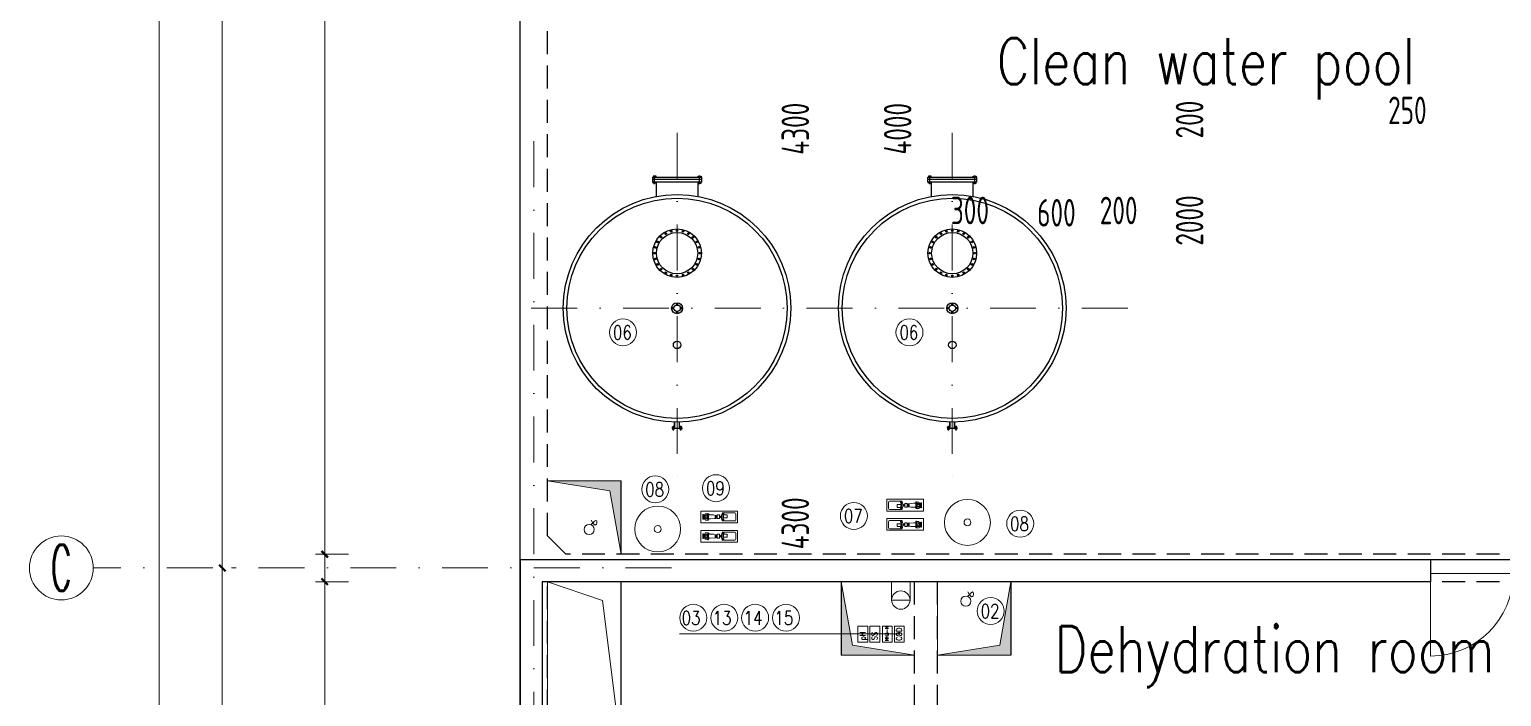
# Model space of a CAD drawing. Extents: x 838828 to 1489448, y 610351 to 848160.
# Drawn here: x 959749 to 975795, y 733209 to 740479 of the extents above; entities that cross this region are included whole.
import ezdxf
from ezdxf.enums import TextEntityAlignment as Align

# ---------------------------------------------------------------- set-up
doc = ezdxf.new("R2010")
doc.units = 0
doc.header["$LTSCALE"] = 1000
doc.header["$MEASUREMENT"] = 0
doc.linetypes.add('DASHDOT', pattern=[1, 0.5, -0.25, 0, -0.25])
doc.linetypes.add('HIDDEN', pattern=[0.375, 0.25, -0.125])
doc.layers.get('0').update_dxf_attribs({"linetype": 'CONTINUOUS', "lineweight": 13})
for name, color, linetype, lineweight in [('HATCH', 8, 'CONTINUOUS', 13), ('标注', 8, 'CONTINUOUS', 13), ('设备', 6, 'CONTINUOUS', 13)]:
    doc.layers.add(name, color=color, linetype=linetype, lineweight=lineweight)
for name, color, linetype in [('TQ', 7, 'CONTINUOUS'), ('我的标注', 8, 'CONTINUOUS'), ('水构筑物', 7, 'CONTINUOUS')]:
    doc.layers.add(name, color=color, linetype=linetype)
doc.styles.get("Standard").update_dxf_attribs({"font": 'ROMANS.SHX', "width": 1.2, "bigfont": 'gbcbig.shx'})
doc.styles.add('TSSD_DIMENSION', font='tssdeng.shx', dxfattribs={"width": 0.7, "bigfont": 'tssdchn.shx'})

# ---------------------------------------------------------------- blocks, each defined once
blk = doc.blocks.new('_ARCHTICK')
at = {"const_width": 0.5}
blk.add_lwpolyline([(-0.71, -0.71), (0.71, 0.71)], dxfattribs=at)

msp = doc.modelspace()

# ---------------------------------------------------------------- hatches: boundary and pattern name
at = {"layer": 'HATCH'}
for points in [[(968819, 733894, 1), (968836, 733894, 1)], [(968956, 733894, 1), (968973, 733894, 1)], [(969090, 733894, 1), (969107, 733894, 1)], [(969220, 733894, 1), (969237, 733894, 1)]]:
    msp.add_hatch(color=256, dxfattribs=at).paths.add_polyline_path(points)
at = {"layer": '标注'}
h = msp.add_hatch(color=256, dxfattribs=at)
h.paths.add_polyline_path([(966075, 735451), (966197, 734761), (966197, 735561), (965397, 735561)])
h.paths.add_polyline_path([(965617, 735452), (964927, 735452), (964927, 735902), (965617, 735902)], flags=9)
h = msp.add_hatch(color=256, dxfattribs=at)
h.paths.add_polyline_path([(968720, 733770), (968597, 734461), (968597, 733661), (969397, 733661)])
h.paths.add_polyline_path([(969177, 733770), (969867, 733770), (969867, 733320), (969177, 733320)], flags=9)
h = msp.add_hatch(color=256, dxfattribs=at)
h.paths.add_polyline_path([(968720, 733770), (968597, 734461), (968597, 733661), (969397, 733661)])
h.paths.add_polyline_path([(969177, 733770), (969867, 733770), (969867, 733320), (969177, 733320)], flags=9)
h = msp.add_hatch(color=256, dxfattribs=at)
h.paths.add_polyline_path([(970325, 733770), (970447, 734461), (970447, 733661), (969647, 733661)])
h.paths.add_polyline_path([(969867, 733770), (969177, 733770), (969177, 733320), (969867, 733320)], flags=9)
h = msp.add_hatch(color=256, dxfattribs=at)
h.paths.add_polyline_path([(970325, 733770), (970447, 734461), (970447, 733661), (969647, 733661)])
h.paths.add_polyline_path([(969867, 733770), (969177, 733770), (969177, 733320), (969867, 733320)], flags=9)

# ---------------------------------------------------------------- linework, layer by layer
at = {"linetype": 'ByBlock', "ltscale": 200}
for centre in [(966218, 737178), (969341, 737178), (966570, 735467), (967232, 735480), (968735, 735178), (970548, 735094), (970226, 734141), (966985, 734068), (967322, 734068), (967659, 734068), (967996, 734068)]:
    msp.add_circle(centre, 147, dxfattribs=at)
at = {"layer": 'HATCH'}
msp.add_line((966835, 733894), (969222, 733894), dxfattribs=at)
for centre, radius in [((966808, 737441), 1200), ((968828, 733894), 8.57), ((968964, 733894), 8.57), ((969098, 733894), 8.57), ((969229, 733894), 8.57)]:
    msp.add_circle(centre, radius, dxfattribs=at)
at = {"layer": 'TQ'}
for p, q in [((966543, 738869), (967073, 738869)), ((966543, 738814), (966543, 738869)), ((967073, 738842), (966543, 738842)), ((967073, 738814), (966543, 738814)), ((966547, 738879), (966547, 738869)), ((966579, 738879), (966547, 738879)), ((966547, 738869), (966579, 738869)), ((966547, 738804), (966547, 738814)), ((966547, 738814), (966579, 738814)), ((966579, 738804), (966547, 738804)), ((966563, 738794), (966563, 738889)), ((966579, 738869), (966579, 738879)), ((966579, 738814), (966579, 738804)), ((966583, 738660), (966583, 738814)), ((967033, 738814), (967033, 738660)), ((967037, 738869), (967037, 738879)), ((967037, 738879), (967069, 738879)), ((967069, 738869), (967037, 738869)), ((967069, 738814), (967037, 738814)), ((967037, 738814), (967037, 738804)), ((967037, 738804), (967069, 738804)), ((967053, 738794), (967053, 738889)), ((967069, 738879), (967069, 738869)), ((967069, 738804), (967069, 738814)), ((967073, 738869), (967073, 738814)), ((969543, 738869), (970073, 738869)), ((969543, 738814), (969543, 738869)), ((970073, 738842), (969543, 738842)), ((970073, 738814), (969543, 738814)), ((969547, 738879), (969547, 738869)), ((969579, 738879), (969547, 738879)), ((969547, 738869), (969579, 738869)), ((969547, 738804), (969547, 738814)), ((969547, 738814), (969579, 738814)), ((969579, 738804), (969547, 738804)), ((969563, 738794), (969563, 738889)), ((969579, 738869), (969579, 738879)), ((969579, 738814), (969579, 738804)), ((969583, 738660), (969583, 738814)), ((970033, 738814), (970033, 738660)), ((970037, 738869), (970037, 738879)), ((970037, 738879), (970069, 738879)), ((970069, 738869), (970037, 738869)), ((970069, 738814), (970037, 738814)), ((970037, 738814), (970037, 738804)), ((970037, 738804), (970069, 738804)), ((970053, 738794), (970053, 738889)), ((970069, 738879), (970069, 738869)), ((970069, 738804), (970069, 738814)), ((970073, 738869), (970073, 738814)), ((966734, 738276), (966755, 738282)), ((966742, 738289), (966747, 738268)), ((966797, 738287), (966819, 738287)), ((966808, 738298), (966808, 738276)), ((966861, 738282), (966882, 738276)), ((966875, 738289), (966869, 738268)), ((969734, 738276), (969755, 738282)), ((969742, 738289), (969747, 738268)), ((969797, 738287), (969819, 738287)), ((969808, 738298), (969808, 738276)), ((969861, 738282), (969882, 738276)), ((969875, 738289), (969869, 738268)), ((966560, 738107), (966581, 738102)), ((966567, 738094), (966573, 738115)), ((966585, 738169), (966604, 738159)), ((966589, 738155), (966600, 738173)), ((966626, 738223), (966642, 738207)), ((966626, 738207), (966642, 738223)), ((966676, 738249), (966694, 738260)), ((966680, 738264), (966690, 738245)), ((966922, 738260), (966941, 738249)), ((966937, 738264), (966926, 738245)), ((966990, 738223), (966975, 738207)), ((966975, 738223), (966990, 738207)), ((967031, 738169), (967012, 738159)), ((967016, 738173), (967027, 738155)), ((967057, 738107), (967036, 738102)), ((967043, 738115), (967049, 738094)), ((969560, 738107), (969581, 738102)), ((969567, 738094), (969573, 738115)), ((969585, 738169), (969604, 738159)), ((969589, 738155), (969600, 738173)), ((969626, 738223), (969642, 738207)), ((969626, 738207), (969642, 738223)), ((969676, 738249), (969694, 738260)), ((969680, 738264), (969690, 738245)), ((969922, 738260), (969941, 738249)), ((969937, 738264), (969926, 738245)), ((969990, 738223), (969975, 738207)), ((969975, 738223), (969990, 738207)), ((970031, 738169), (970012, 738159)), ((970016, 738173), (970027, 738155)), ((970057, 738107), (970036, 738102)), ((970043, 738115), (970049, 738094)), ((966551, 738041), (966573, 738041)), ((966560, 737974), (966581, 737980)), ((966562, 738030), (966562, 738052)), ((966573, 737967), (966567, 737987)), ((967057, 737974), (967036, 737980)), ((967049, 737987), (967043, 737967)), ((967065, 738041), (967044, 738041)), ((967055, 738052), (967055, 738030)), ((969551, 738041), (969573, 738041)), ((969560, 737974), (969581, 737980)), ((969562, 738030), (969562, 738052)), ((969573, 737967), (969567, 737987)), ((970057, 737974), (970036, 737980)), ((970049, 737987), (970043, 737967)), ((970065, 738041), (970044, 738041)), ((970055, 738052), (970055, 738030)), ((966585, 737912), (966604, 737923)), ((966600, 737908), (966589, 737927)), ((966626, 737859), (966642, 737874)), ((966642, 737859), (966626, 737874)), ((966694, 737822), (966676, 737833)), ((966680, 737818), (966690, 737837)), ((966755, 737800), (966734, 737806)), ((966742, 737792), (966747, 737813)), ((966819, 737794), (966797, 737794)), ((966808, 737784), (966808, 737805)), ((966882, 737806), (966861, 737800)), ((966875, 737792), (966869, 737813)), ((966941, 737833), (966922, 737822)), ((966937, 737818), (966926, 737837)), ((966990, 737859), (966975, 737874)), ((966990, 737874), (966975, 737859)), ((967031, 737912), (967012, 737923)), ((967027, 737927), (967016, 737908)), ((969585, 737912), (969604, 737923)), ((969600, 737908), (969589, 737927)), ((969626, 737859), (969642, 737874)), ((969642, 737859), (969626, 737874)), ((969694, 737822), (969676, 737833)), ((969680, 737818), (969690, 737837)), ((969755, 737800), (969734, 737806)), ((969742, 737792), (969747, 737813)), ((969819, 737794), (969797, 737794)), ((969808, 737784), (969808, 737805)), ((969882, 737806), (969861, 737800)), ((969875, 737792), (969869, 737813)), ((969941, 737833), (969922, 737822)), ((969937, 737818), (969926, 737837)), ((969990, 737859), (969975, 737874)), ((969990, 737874), (969975, 737859)), ((970031, 737912), (970012, 737923)), ((970027, 737927), (970016, 737908)), ((966797, 737488), (966819, 737488)), ((966808, 737499), (966808, 737477)), ((969797, 737488), (969819, 737488)), ((969808, 737499), (969808, 737477)), ((966750, 737441), (966772, 737441)), ((966761, 737430), (966761, 737452)), ((966819, 737393), (966797, 737393)), ((966808, 737382), (966808, 737404)), ((966867, 737441), (966845, 737441)), ((966856, 737452), (966856, 737430)), ((969750, 737441), (969772, 737441)), ((969761, 737430), (969761, 737452)), ((969819, 737393), (969797, 737393)), ((969808, 737382), (969808, 737404)), ((969867, 737441), (969845, 737441)), ((969856, 737452), (969856, 737430)), ((966780, 736141), (966780, 736201)), ((966783, 736129), (966783, 736201)), ((966833, 736129), (966833, 736201)), ((966836, 736141), (966836, 736201)), ((969780, 736141), (969780, 736201)), ((969783, 736129), (969783, 736201)), ((969833, 736129), (969833, 736201)), ((969836, 736141), (969836, 736201)), ((966755, 736141), (966755, 736129)), ((966780, 736141), (966755, 736141)), ((966861, 736129), (966755, 736129)), ((966757, 736141), (966757, 736147)), ((966757, 736147), (966778, 736147)), ((966778, 736141), (966757, 736141)), ((966757, 736129), (966757, 736122)), ((966778, 736129), (966757, 736129)), ((966757, 736122), (966778, 736122)), ((966778, 736147), (966778, 736141)), ((966778, 736122), (966778, 736129)), ((966861, 736141), (966836, 736141)), ((966859, 736147), (966838, 736147)), ((966838, 736147), (966838, 736141)), ((966838, 736141), (966859, 736141)), ((966838, 736122), (966838, 736129)), ((966838, 736129), (966859, 736129)), ((966859, 736122), (966838, 736122)), ((966859, 736141), (966859, 736147)), ((966859, 736129), (966859, 736122)), ((966861, 736129), (966861, 736141)), ((969755, 736141), (969755, 736129)), ((969780, 736141), (969755, 736141)), ((969861, 736129), (969755, 736129)), ((969757, 736141), (969757, 736147)), ((969757, 736147), (969778, 736147)), ((969778, 736141), (969757, 736141)), ((969757, 736129), (969757, 736122)), ((969778, 736129), (969757, 736129)), ((969757, 736122), (969778, 736122)), ((969778, 736147), (969778, 736141)), ((969778, 736122), (969778, 736129)), ((969861, 736141), (969836, 736141)), ((969859, 736147), (969838, 736147)), ((969838, 736147), (969838, 736141)), ((969838, 736141), (969859, 736141)), ((969838, 736122), (969838, 736129)), ((969838, 736129), (969859, 736129)), ((969859, 736122), (969838, 736122)), ((969859, 736141), (969859, 736147)), ((969859, 736129), (969859, 736122)), ((969861, 736129), (969861, 736141))]:
    msp.add_line(p, q, dxfattribs=at)
at = {"layer": 'TQ', "linetype": 'DASHDOT'}
for p, q in [((966768, 736109), (966768, 736161)), ((966849, 736109), (966849, 736161)), ((969768, 736109), (969768, 736161)), ((969849, 736109), (969849, 736161))]:
    msp.add_line(p, q, dxfattribs=at)
at = {"layer": 'TQ'}
for centre, radius in [((966808, 737441), 1240), ((966808, 737441), 1200), ((969808, 737441), 1240), ((969808, 737441), 1200), ((966808, 738041), 265), ((966808, 738041), 225), ((966744, 738279), 8.5), ((966808, 738287), 8.5), ((966872, 738279), 8.5), ((969808, 738041), 265), ((969808, 738041), 225), ((969744, 738279), 8.5), ((969808, 738287), 8.5), ((969872, 738279), 8.5), ((966570, 738105), 8.5), ((966595, 738164), 8.5), ((966634, 738215), 8.5), ((966685, 738254), 8.5), ((966931, 738254), 8.5), ((966982, 738215), 8.5), ((967022, 738164), 8.5), ((967046, 738105), 8.5), ((969570, 738105), 8.5), ((969595, 738164), 8.5), ((969634, 738215), 8.5), ((969685, 738254), 8.5), ((969931, 738254), 8.5), ((969982, 738215), 8.5), ((970022, 738164), 8.5), ((970046, 738105), 8.5), ((966562, 738041), 8.5), ((966570, 737977), 8.5), ((967046, 737977), 8.5), ((967055, 738041), 8.5), ((969562, 738041), 8.5), ((969570, 737977), 8.5), ((970046, 737977), 8.5), ((970055, 738041), 8.5), ((966595, 737918), 8.5), ((966634, 737867), 8.5), ((966685, 737827), 8.5), ((966744, 737803), 8.5), ((966808, 737794), 8.5), ((966872, 737803), 8.5), ((966931, 737827), 8.5), ((966982, 737867), 8.5), ((967022, 737918), 8.5), ((969595, 737918), 8.5), ((969634, 737867), 8.5), ((969685, 737827), 8.5), ((969744, 737803), 8.5), ((969808, 737794), 8.5), ((969872, 737803), 8.5), ((969931, 737827), 8.5), ((969982, 737867), 8.5), ((970022, 737918), 8.5), ((966808, 737441), 60), ((966808, 737441), 35), ((966808, 737488), 6), ((969808, 737441), 60), ((969808, 737441), 35), ((969808, 737488), 6), ((966761, 737441), 6), ((966808, 737393), 6), ((966856, 737441), 6), ((969761, 737441), 6), ((969808, 737393), 6), ((969856, 737441), 6), ((966808, 737041), 40.5), ((969808, 737041), 40.5)]:
    msp.add_circle(centre, radius, dxfattribs=at)
at = {"layer": '标注', "ltscale": 0.001}
for p, q in [((961163, 742061), (961163, 725861)), ((961851, 741911), (961851, 734611)), ((962967, 741761), (962967, 734761)), ((963227, 734761), (962867, 734761)), ((963227, 734761), (962867, 734761)), ((962967, 734761), (962967, 734811)), ((962967, 734761), (962967, 734461)), ((961851, 734611), (961851, 730311)), ((961994, 734611), (961951, 734611)), ((961994, 734611), (961951, 734611)), ((963227, 734461), (962867, 734461)), ((963227, 734461), (962867, 734461)), ((962967, 734461), (962967, 730461)), ((962967, 734461), (962967, 734411)), ((965397, 732661), (965397, 734461)), ((969647, 733661), (969647, 734461))]:
    msp.add_line(p, q, dxfattribs=at)
at = {"layer": '标注', "linetype": 'DASHDOT'}
for p, q in [((965247, 739261), (965247, 722503)), ((966808, 739353), (966808, 735529)), ((969808, 739353), (969808, 735529)), ((971720, 737441), (965134, 737441)), ((966747, 734611), (960445, 734611))]:
    msp.add_line(p, q, dxfattribs=at)
at = {"layer": '标注'}
for p, q in [((966075, 735451), (965397, 735561)), ((966197, 735561), (965397, 735561)), ((966197, 734761), (966075, 735451)), ((965994, 734256), (965397, 734461)), ((966197, 734461), (965397, 734461)), ((965994, 734256), (965397, 734461)), ((966197, 730461), (966197, 734461)), ((968597, 734461), (968720, 733770)), ((968597, 734461), (968720, 733770)), ((969147, 734261), (969147, 734461)), ((969347, 734261), (969347, 734461)), ((970447, 734461), (970325, 733770)), ((970447, 734461), (970325, 733770)), ((975022, 734551), (976822, 734551)), ((975022, 734461), (975022, 733651)), ((966197, 732661), (965994, 734256)), ((966197, 732661), (965994, 734256)), ((969347, 734261), (969147, 734261)), ((968597, 733661), (969397, 733661)), ((968597, 733661), (969397, 733661)), ((968720, 733770), (969397, 733661)), ((968720, 733770), (969397, 733661)), ((970325, 733770), (969647, 733661)), ((970325, 733770), (969647, 733661)), ((970447, 733661), (969647, 733661)), ((970447, 733661), (969647, 733661))]:
    msp.add_line(p, q, dxfattribs=at)
for centre, radius in [((969435, 735293), 21.1), ((969435, 735293), 10.9), ((967126, 735168), 21.1), ((967126, 735168), 10.9), ((969435, 735082), 21.1), ((969435, 735082), 10.9), ((960097, 734611), 348), ((967126, 734957), 21.1), ((967126, 734957), 10.9)]:
    msp.add_circle(centre, radius, dxfattribs=at)
at = {"layer": '标注', "ltscale": 0.001}
msp.add_circle((969247, 734261), 100, dxfattribs=at)
at = {"layer": '标注'}
msp.add_arc((975022, 734551), 900, 270, 0, dxfattribs=at)
at = {"layer": '水构筑物'}
for p, q in [((965097, 730461), (965097, 742061)), ((966197, 734761), (966197, 735561)), ((965397, 734961), (965597, 734761)), ((965097, 734701), (965097, 730161)), ((984340, 734701), (965097, 734701)), ((975022, 734701), (975022, 734461)), ((965337, 734461), (965337, 730461)), ((975022, 734461), (965337, 734461)), ((966197, 730461), (966197, 734461)), ((968597, 734461), (968597, 733661)), ((968597, 734461), (968597, 733661)), ((970447, 734461), (970447, 733661)), ((970447, 734461), (970447, 733661))]:
    msp.add_line(p, q, dxfattribs=at)
at = {"layer": '水构筑物', "linetype": 'HIDDEN'}
for p, q in [((965397, 734961), (965397, 741561)), ((976897, 734761), (965597, 734761)), ((969397, 734461), (965397, 734461)), ((965397, 732661), (965397, 734461)), ((969397, 730461), (969397, 734461)), ((969647, 730461), (969647, 734461)), ((976897, 734461), (969647, 734461))]:
    msp.add_line(p, q, dxfattribs=at)
at = {"layer": '设备'}
for p, q in [((967067, 735101), (967067, 735229)), ((967067, 735229), (967467, 735229)), ((967467, 735229), (967467, 735101)), ((969094, 735231), (969094, 735359)), ((969094, 735359), (969494, 735359)), ((969494, 735231), (969094, 735231)), ((969114, 735327), (969114, 735260)), ((969261, 735338), (969124, 735338)), ((969261, 735249), (969124, 735249)), ((969246, 735303), (969207, 735303)), ((969207, 735303), (969207, 735271)), ((969246, 735271), (969207, 735271)), ((969243, 735330), (969243, 735323)), ((969243, 735267), (969243, 735260)), ((969254, 735332), (969245, 735332)), ((969254, 735321), (969245, 735321)), ((969254, 735268), (969245, 735268)), ((969254, 735258), (969245, 735258)), ((969246, 735303), (969246, 735271)), ((969250, 735338), (969250, 735249)), ((969254, 735335), (969254, 735332)), ((969254, 735321), (969254, 735268)), ((969254, 735258), (969254, 735252)), ((969256, 735330), (969256, 735323)), ((969256, 735267), (969256, 735260)), ((969269, 735307), (969262, 735333)), ((969269, 735279), (969263, 735255)), ((969269, 735307), (969269, 735279)), ((969272, 735307), (969269, 735307)), ((969272, 735279), (969269, 735279)), ((969272, 735307), (969272, 735279)), ((969275, 735300), (969272, 735300)), ((969275, 735286), (969272, 735286)), ((969275, 735300), (969275, 735286)), ((969282, 735298), (969275, 735298)), ((969282, 735289), (969275, 735289)), ((969282, 735300), (969282, 735286)), ((969289, 735300), (969282, 735300)), ((969289, 735286), (969282, 735286)), ((969289, 735313), (969289, 735272)), ((969316, 735313), (969289, 735313)), ((969316, 735272), (969289, 735272)), ((969316, 735313), (969316, 735272)), ((969328, 735300), (969316, 735300)), ((969328, 735286), (969316, 735286)), ((969328, 735310), (969328, 735277)), ((969336, 735310), (969328, 735310)), ((969328, 735310), (969328, 735277)), ((969336, 735277), (969328, 735277)), ((969389, 735315), (969336, 735310)), ((969336, 735310), (969336, 735277)), ((969355, 735272), (969336, 735277)), ((969409, 735272), (969355, 735272)), ((969409, 735315), (969389, 735315)), ((969404, 735268), (969414, 735268)), ((969405, 735265), (969405, 735272)), ((969409, 735272), (969405, 735272)), ((969409, 735270), (969405, 735270)), ((969409, 735266), (969405, 735266)), ((969409, 735265), (969405, 735265)), ((969412, 735323), (969409, 735323)), ((969409, 735323), (969409, 735263)), ((969412, 735263), (969409, 735263)), ((969411, 735327), (969444, 735327)), ((969416, 735331), (969412, 735331)), ((969412, 735331), (969412, 735324)), ((969416, 735329), (969412, 735329)), ((969416, 735326), (969412, 735326)), ((969416, 735324), (969412, 735324)), ((969412, 735323), (969412, 735263)), ((969412, 735322), (969416, 735322)), ((969412, 735266), (969416, 735266)), ((969412, 735258), (969445, 735258)), ((969419, 735332), (969416, 735332)), ((969416, 735332), (969416, 735254)), ((969419, 735254), (969416, 735254)), ((969419, 735332), (969419, 735254)), ((969450, 735312), (969444, 735327)), ((969450, 735274), (969445, 735258)), ((969464, 735316), (969448, 735316)), ((969464, 735270), (969448, 735270)), ((969453, 735312), (969450, 735312)), ((969450, 735312), (969450, 735274)), ((969453, 735274), (969450, 735274)), ((969464, 735310), (969453, 735310)), ((969464, 735277), (969453, 735277)), ((969468, 735320), (969464, 735320)), ((969464, 735320), (969464, 735267)), ((969468, 735267), (969464, 735267)), ((969471, 735319), (969467, 735319)), ((969467, 735319), (969467, 735266)), ((969471, 735266), (969467, 735266)), ((969468, 735320), (969468, 735267)), ((969471, 735319), (969471, 735266)), ((969494, 735359), (969494, 735231)), ((967467, 735101), (967067, 735101)), ((967090, 735141), (967090, 735194)), ((967090, 735194), (967094, 735194)), ((967090, 735141), (967094, 735141)), ((967093, 735141), (967093, 735194)), ((967093, 735194), (967097, 735194)), ((967093, 735141), (967097, 735141)), ((967094, 735141), (967094, 735194)), ((967097, 735141), (967097, 735194)), ((967097, 735190), (967113, 735190)), ((967097, 735184), (967108, 735184)), ((967097, 735150), (967108, 735150)), ((967097, 735144), (967113, 735144)), ((967108, 735186), (967111, 735186)), ((967108, 735148), (967111, 735148)), ((967111, 735186), (967116, 735202)), ((967111, 735148), (967111, 735186)), ((967111, 735148), (967117, 735133)), ((967149, 735202), (967116, 735202)), ((967150, 735133), (967117, 735133)), ((967142, 735206), (967145, 735206)), ((967142, 735128), (967142, 735206)), ((967142, 735128), (967145, 735128)), ((967145, 735128), (967145, 735206)), ((967149, 735195), (967145, 735195)), ((967149, 735139), (967145, 735139)), ((967145, 735137), (967149, 735137)), ((967145, 735135), (967149, 735135)), ((967145, 735131), (967149, 735131)), ((967145, 735130), (967149, 735130)), ((967157, 735192), (967147, 735192)), ((967149, 735137), (967149, 735197)), ((967149, 735197), (967152, 735197)), ((967149, 735130), (967149, 735137)), ((967149, 735137), (967152, 735137)), ((967152, 735137), (967152, 735197)), ((967152, 735196), (967156, 735196)), ((967152, 735194), (967156, 735194)), ((967152, 735190), (967156, 735190)), ((967152, 735189), (967156, 735189)), ((967152, 735188), (967206, 735188)), ((967152, 735146), (967172, 735146)), ((967156, 735196), (967156, 735189)), ((967172, 735146), (967225, 735151)), ((967206, 735188), (967225, 735183)), ((967225, 735151), (967225, 735183)), ((967225, 735183), (967233, 735183)), ((967225, 735151), (967233, 735151)), ((967233, 735151), (967233, 735183)), ((967233, 735151), (967233, 735183)), ((967233, 735174), (967245, 735174)), ((967233, 735160), (967245, 735160)), ((967245, 735188), (967272, 735188)), ((967245, 735148), (967245, 735188)), ((967245, 735148), (967272, 735148)), ((967272, 735148), (967272, 735188)), ((967272, 735174), (967279, 735174)), ((967272, 735160), (967279, 735160)), ((967279, 735160), (967279, 735174)), ((967279, 735172), (967286, 735172)), ((967279, 735163), (967286, 735163)), ((967286, 735174), (967289, 735174)), ((967286, 735160), (967286, 735174)), ((967286, 735160), (967289, 735160)), ((967289, 735181), (967292, 735181)), ((967289, 735153), (967289, 735181)), ((967289, 735153), (967292, 735153)), ((967292, 735181), (967298, 735205)), ((967292, 735153), (967292, 735181)), ((967292, 735153), (967299, 735128)), ((967300, 735212), (967437, 735212)), ((967300, 735123), (967437, 735123)), ((967305, 735194), (967305, 735201)), ((967305, 735130), (967305, 735137)), ((967307, 735203), (967307, 735208)), ((967307, 735203), (967316, 735203)), ((967307, 735139), (967307, 735192)), ((967307, 735192), (967316, 735192)), ((967307, 735139), (967316, 735139)), ((967307, 735128), (967316, 735128)), ((967307, 735125), (967307, 735128)), ((967311, 735123), (967311, 735212)), ((967315, 735157), (967315, 735189)), ((967315, 735189), (967354, 735189)), ((967315, 735157), (967354, 735157)), ((967318, 735194), (967318, 735201)), ((967318, 735130), (967318, 735137)), ((967354, 735157), (967354, 735189)), ((967447, 735133), (967447, 735201)), ((969094, 735021), (969094, 735149)), ((969094, 735149), (969494, 735149)), ((969114, 735117), (969114, 735049)), ((969261, 735127), (969124, 735127)), ((969207, 735093), (969207, 735061)), ((969246, 735093), (969207, 735093)), ((969246, 735061), (969207, 735061)), ((969243, 735120), (969243, 735113)), ((969254, 735122), (969245, 735122)), ((969254, 735111), (969245, 735111)), ((969254, 735058), (969245, 735058)), ((969246, 735093), (969246, 735061)), ((969250, 735127), (969250, 735038)), ((969254, 735125), (969254, 735122)), ((969254, 735111), (969254, 735058)), ((969256, 735120), (969256, 735113)), ((969269, 735097), (969262, 735122)), ((969269, 735069), (969263, 735045)), ((969272, 735097), (969269, 735097)), ((969269, 735097), (969269, 735069)), ((969272, 735069), (969269, 735069)), ((969272, 735097), (969272, 735069)), ((969275, 735090), (969272, 735090)), ((969275, 735076), (969272, 735076)), ((969275, 735090), (969275, 735076)), ((969282, 735087), (969275, 735087)), ((969282, 735078), (969275, 735078)), ((969289, 735090), (969282, 735090)), ((969282, 735090), (969282, 735076)), ((969289, 735076), (969282, 735076)), ((969316, 735102), (969289, 735102)), ((969289, 735102), (969289, 735062)), ((969316, 735062), (969289, 735062)), ((969316, 735102), (969316, 735062)), ((969328, 735090), (969316, 735090)), ((969328, 735076), (969316, 735076)), ((969328, 735099), (969328, 735066)), ((969336, 735099), (969328, 735099)), ((969328, 735099), (969328, 735066)), ((969336, 735066), (969328, 735066)), ((969389, 735104), (969336, 735099)), ((969336, 735099), (969336, 735066)), ((969355, 735062), (969336, 735066)), ((969409, 735062), (969355, 735062)), ((969409, 735104), (969389, 735104)), ((969404, 735058), (969414, 735058)), ((969409, 735061), (969405, 735061)), ((969405, 735054), (969405, 735061)), ((969409, 735059), (969405, 735059)), ((969409, 735113), (969409, 735053)), ((969412, 735113), (969409, 735113)), ((969411, 735117), (969444, 735117)), ((969412, 735120), (969412, 735113)), ((969416, 735120), (969412, 735120)), ((969416, 735119), (969412, 735119)), ((969416, 735115), (969412, 735115)), ((969412, 735113), (969412, 735053)), ((969416, 735113), (969412, 735113)), ((969412, 735111), (969416, 735111)), ((969416, 735122), (969416, 735044)), ((969419, 735122), (969416, 735122)), ((969419, 735122), (969419, 735044)), ((969450, 735102), (969444, 735117)), ((969450, 735064), (969445, 735047)), ((969464, 735106), (969448, 735106)), ((969464, 735060), (969448, 735060)), ((969450, 735102), (969450, 735064)), ((969453, 735102), (969450, 735102)), ((969453, 735064), (969450, 735064)), ((969464, 735099), (969453, 735099)), ((969464, 735066), (969453, 735066)), ((969464, 735109), (969464, 735056)), ((969468, 735109), (969464, 735109)), ((969467, 735109), (969467, 735056)), ((969471, 735109), (969467, 735109)), ((969468, 735109), (969468, 735056)), ((969471, 735109), (969471, 735056)), ((969494, 735149), (969494, 735021)), ((967067, 734890), (967067, 735019)), ((967067, 735019), (967467, 735019)), ((967090, 734984), (967094, 734984)), ((967090, 734931), (967090, 734984)), ((967090, 734931), (967094, 734931)), ((967093, 734983), (967097, 734983)), ((967093, 734930), (967093, 734983)), ((967093, 734930), (967097, 734930)), ((967094, 734931), (967094, 734984)), ((967097, 734930), (967097, 734983)), ((967097, 734980), (967113, 734980)), ((967097, 734973), (967108, 734973)), ((967097, 734940), (967108, 734940)), ((967097, 734934), (967113, 734934)), ((967108, 734976), (967111, 734976)), ((967108, 734937), (967111, 734937)), ((967111, 734976), (967116, 734992)), ((967111, 734937), (967111, 734976)), ((967111, 734937), (967117, 734923)), ((967149, 734992), (967116, 734992)), ((967150, 734923), (967117, 734923)), ((967142, 734918), (967142, 734996)), ((967142, 734996), (967145, 734996)), ((967142, 734918), (967145, 734918)), ((967145, 734918), (967145, 734996)), ((967149, 734984), (967145, 734984)), ((967149, 734928), (967145, 734928)), ((967145, 734926), (967149, 734926)), ((967145, 734924), (967149, 734924)), ((967145, 734921), (967149, 734921)), ((967145, 734919), (967149, 734919)), ((967157, 734982), (967147, 734982)), ((967149, 734987), (967152, 734987)), ((967149, 734926), (967149, 734987)), ((967149, 734926), (967152, 734926)), ((967149, 734919), (967149, 734926)), ((967152, 734926), (967152, 734987)), ((967152, 734985), (967156, 734985)), ((967152, 734984), (967156, 734984)), ((967152, 734980), (967156, 734980)), ((967152, 734978), (967206, 734978)), ((967152, 734978), (967156, 734978)), ((967152, 734935), (967172, 734935)), ((967156, 734985), (967156, 734978)), ((967172, 734935), (967225, 734940)), ((967206, 734978), (967225, 734973)), ((967225, 734973), (967233, 734973)), ((967225, 734940), (967225, 734973)), ((967225, 734940), (967233, 734940)), ((967233, 734940), (967233, 734973)), ((967233, 734940), (967233, 734973)), ((967233, 734964), (967245, 734964)), ((967233, 734950), (967245, 734950)), ((967245, 734937), (967245, 734978)), ((967245, 734978), (967272, 734978)), ((967245, 734937), (967272, 734937)), ((967272, 734937), (967272, 734978)), ((967272, 734964), (967279, 734964)), ((967272, 734950), (967279, 734950)), ((967279, 734950), (967279, 734964)), ((967279, 734961), (967286, 734961)), ((967279, 734952), (967286, 734952)), ((967286, 734950), (967286, 734964)), ((967286, 734964), (967289, 734964)), ((967286, 734950), (967289, 734950)), ((967289, 734942), (967289, 734971)), ((967289, 734971), (967292, 734971)), ((967289, 734942), (967292, 734942)), ((967292, 734971), (967298, 734995)), ((967292, 734942), (967292, 734971)), ((967292, 734942), (967299, 734917)), ((967300, 735001), (967437, 735001)), ((967300, 734912), (967437, 734912)), ((967305, 734983), (967305, 734990)), ((967305, 734920), (967305, 734927)), ((967307, 734992), (967307, 734997)), ((967307, 734992), (967316, 734992)), ((967307, 734982), (967316, 734982)), ((967307, 734929), (967307, 734982)), ((967307, 734929), (967316, 734929)), ((967307, 734915), (967307, 734918)), ((967307, 734918), (967316, 734918)), ((967311, 734912), (967311, 735001)), ((967315, 734979), (967354, 734979)), ((967315, 734947), (967315, 734979)), ((967315, 734947), (967354, 734947)), ((967318, 734983), (967318, 734990)), ((967318, 734920), (967318, 734927)), ((967354, 734947), (967354, 734979)), ((967447, 734923), (967447, 734990)), ((967467, 735019), (967467, 734890)), ((969494, 735021), (969094, 735021)), ((969261, 735038), (969124, 735038)), ((969243, 735056), (969243, 735049)), ((969254, 735047), (969245, 735047)), ((969254, 735047), (969254, 735042)), ((969256, 735056), (969256, 735049)), ((969409, 735056), (969405, 735056)), ((969409, 735054), (969405, 735054)), ((969412, 735053), (969409, 735053)), ((969412, 735055), (969416, 735055)), ((969412, 735047), (969445, 735047)), ((969419, 735044), (969416, 735044)), ((969468, 735056), (969464, 735056)), ((969471, 735056), (969467, 735056)), ((967467, 734890), (967067, 734890)), ((968779, 733802), (968779, 733976)), ((968779, 733976), (968887, 733976)), ((968887, 733976), (968887, 733802)), ((968910, 733802), (968910, 733976)), ((968910, 733976), (969018, 733976)), ((969018, 733976), (969018, 733802)), ((969046, 733802), (969046, 733976)), ((969046, 733976), (969154, 733976)), ((969154, 733976), (969154, 733802)), ((969177, 733802), (969177, 733976)), ((969177, 733976), (969285, 733976)), ((969285, 733976), (969285, 733802)), ((968887, 733802), (968779, 733802)), ((969018, 733802), (968910, 733802)), ((969154, 733802), (969046, 733802)), ((969285, 733802), (969177, 733802))]:
    msp.add_line(p, q, dxfattribs=at)
at = {"layer": '设备', "ltscale": 200}
for p, q in [((969471, 735266), (969471, 735319)), ((969471, 735272), (969471, 735314)), ((967090, 735194), (967090, 735141)), ((967090, 735189), (967090, 735147)), ((969471, 735056), (969471, 735109)), ((969471, 735061), (969471, 735103)), ((967090, 734984), (967090, 734931)), ((967090, 734978), (967090, 734936))]:
    msp.add_line(p, q, dxfattribs=at)
for centre, radius in [((966597, 735035), 250), ((969973, 735107), 250), ((966597, 735035), 37.4), ((969973, 735107), 37.4)]:
    msp.add_circle(centre, radius, dxfattribs=at)
at = {"layer": '设备'}
for centre in [(965850, 735029), (969955, 734248)]:
    msp.add_circle(centre, 55.3, dxfattribs=at)
for centre, radius, start, end in [((969124, 735327), 10.7, 90, 180), ((969124, 735260), 10.7, 180, 270), ((969245, 735330), 1.78, 90, 180), ((969245, 735323), 1.78, 180, 270), ((969245, 735267), 1.78, 90, 180), ((969245, 735260), 1.78, 180, 270), ((969254, 735330), 1.78, 0, 90), ((969254, 735323), 1.78, 270, 0), ((969254, 735267), 1.78, 0, 90), ((969254, 735260), 1.78, 270, 0), ((969259, 735332), 3.55, 14.5111, 90), ((969259, 735256), 3.55, 270, 345.4889), ((967302, 735204), 3.55, 90, 165.4889), ((967302, 735129), 3.55, 194.5111, 270), ((967307, 735201), 1.78, 90, 180), ((967307, 735194), 1.78, 180, 270), ((967307, 735137), 1.78, 90, 180), ((967307, 735130), 1.78, 180, 270), ((967316, 735201), 1.78, 0, 90), ((967316, 735194), 1.78, 270, 0), ((967316, 735137), 1.78, 0, 90), ((967316, 735130), 1.78, 270, 0), ((967437, 735201), 10.7, 0, 90), ((967437, 735133), 10.7, 270, 0), ((969124, 735117), 10.7, 90, 180), ((969245, 735120), 1.78, 90, 180), ((969245, 735113), 1.78, 180, 270), ((969245, 735056), 1.78, 90, 180), ((969254, 735120), 1.78, 0, 90), ((969254, 735113), 1.78, 270, 0), ((969254, 735056), 1.78, 0, 90), ((969259, 735121), 3.55, 14.5111, 90), ((967302, 734994), 3.55, 90, 165.4889), ((967302, 734918), 3.55, 194.5111, 270), ((967307, 734990), 1.78, 90, 180), ((967307, 734983), 1.78, 180, 270), ((967307, 734927), 1.78, 90, 180), ((967307, 734920), 1.78, 180, 270), ((967316, 734990), 1.78, 0, 90), ((967316, 734983), 1.78, 270, 0), ((967316, 734927), 1.78, 0, 90), ((967316, 734920), 1.78, 270, 0), ((967437, 734990), 10.7, 0, 90), ((967437, 734923), 10.7, 270, 0), ((969124, 735049), 10.7, 180, 270), ((969245, 735049), 1.78, 180, 270), ((969254, 735049), 1.78, 270, 0), ((969259, 735046), 3.55, 270, 345.4889)]:
    msp.add_arc(centre, radius, start, end, dxfattribs=at)
for points in [[(965869, 735081), (965932, 735125), (965924, 735079), (965871, 735131)], [(969974, 734300), (970037, 734345), (970029, 734298), (969976, 734350)]]:
    msp.add_spline(points, degree=3, dxfattribs=at)

# ---------------------------------------------------------------- block references
at = {"layer": '标注', "ltscale": 0.001, "xscale": 50, "yscale": 50, "zscale": 50}
for p, rotation in [((962967, 734761), 270), ((962967, 734761), 270), ((961851, 734611), 270), ((961851, 734611), 90), ((962967, 734461), 90), ((962967, 734461), 90)]:
    msp.add_blockref('_ARCHTICK', p, dxfattribs=dict(at, rotation=rotation))

# ---------------------------------------------------------------- texts
at = {"linetype": 'ByBlock', "ltscale": 200}
for s, width, p in [('Clean water pool', 0.8, (970291, 739882)), ('C', 0.5, (959983, 734363)), ('Dehydration room', 0.8, (970921, 733477))]:
    msp.add_text(s, height=500, dxfattribs=dict(at, width=width)).set_placement(p)
at = {"linetype": 'ByBlock', "ltscale": 200, "width": 0.8}
for s, p in [('06', (966109, 737177)), ('06', (969232, 737177)), ('08', (966461, 735466)), ('09', (967123, 735478)), ('07', (968626, 735177)), ('08', (970438, 735092)), ('03', (966858, 734066)), ('13', (967195, 734066)), ('14', (967532, 734066)), ('15', (967869, 734066)), ('02', (970117, 734140))]:
    msp.add_text(s, height=150, dxfattribs=at).set_placement(p, align=Align.MIDDLE_LEFT)
at = {"layer": '我的标注', "color": 7, "linetype": 'Continuous', "ltscale": 0.001, "char_height": 300, "attachment_point": 5, "rotation": 90, "style": 'TSSD_DIMENSION'}
for s, insert in [('\\A1;4300', (968097, 739397)), ('\\A1;4000', (969213, 739397)), ('\\A1;4300', (968097, 735097))]:
    msp.add_mtext(s, dxfattribs=dict(at, insert=insert))
at = {"layer": '标注', "color": 7, "ltscale": 0.001, "char_height": 300, "attachment_point": 5, "style": 'TSSD_DIMENSION'}
for s, insert in [('\\A1;250', (974768, 739597)), ('\\A1;300', (970000, 738506)), ('\\A1;600', (970943, 738481)), ('\\A1;200', (971621, 738506))]:
    msp.add_mtext(s, dxfattribs=dict(at, insert=insert))
at = {"layer": '标注', "color": 7, "ltscale": 0.001, "char_height": 300, "attachment_point": 5, "rotation": 90, "style": 'TSSD_DIMENSION'}
for s, insert in [('\\A1;200', (972394, 739497)), ('\\A1;2000', (972394, 738397))]:
    msp.add_mtext(s, dxfattribs=dict(at, insert=insert))
at = {"layer": '设备', "width": 0.8}
for s, height, p in [('NH3-N', 38.4, (969114, 733813)), ('COD', 61.4, (969258, 733818)), ('pH', 61.4, (968861, 733824)), ('SS', 61.4, (968991, 733824))]:
    msp.add_text(s, height=height, rotation=90, dxfattribs=at).set_placement(p)

doc.saveas('drawing.dxf')
